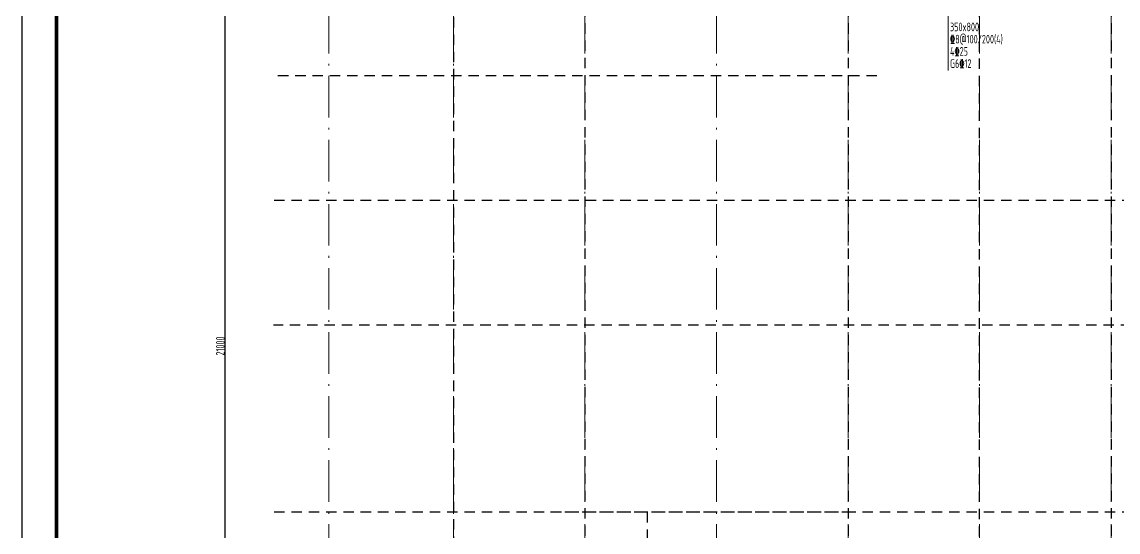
# Model space of a CAD drawing. Header units: millimetres. Extents: x 539196 to 807275, y 431843 to 1156631.
# Drawn here: x 669890 to 701555, y 809885 to 824619 of the extents above; entities that cross this region are included whole.
import ezdxf
from ezdxf.enums import TextEntityAlignment as Align

# ---------------------------------------------------------------- set-up
doc = ezdxf.new("R2010")
doc.units = ezdxf.units.MM
doc.header["$MEASUREMENT"] = 0
for name, pattern in [('DOTE', [2.42, 2, -0.2, 0.02, -0.2]), ('点划线', [1850, 1200, -300, 50, -300]), ('虚线', [500, 300, -200])]:
    doc.linetypes.add(name, pattern=pattern)
doc.layers.add('DOTE', color=1, linetype='DOTE')
doc.layers.add('PUB_TITLE', color=4, linetype='Continuous')
for name, color, linetype, lineweight in [('梁标注引线', 2, 'Continuous', 18), ('梁集中标注', 2, 'Continuous', 18), ('轴线', 9, '点划线', 18), ('轴线标注', 3, 'Continuous', 18)]:
    doc.layers.add(name, color=color, linetype=linetype, lineweight=lineweight)
doc.styles.add('样式 1_yjk_yjk_yjk_yjk_yjk_yjk_yjk_yjk_yjk', font='yjkeng.shx', dxfattribs={"width": 0.7, "bigfont": 'yjkchn.shx'})
doc.dimstyles.new('盈建科结构_yjk_yjk_yjk_yjk_yjk_yjk_yjk_yjk_yjk', dxfattribs={"dimscale": 100, "dimtxt": 2.5, "dimasz": 1, "dimexe": 1.5, "dimexo": 0.625, "dimgap": 0.1, "dimtad": 1, "dimdec": 0, "dimrnd": 1, "dimzin": 0, "dimdsep": 46, "dimtxsty": '样式 1_yjk_yjk_yjk_yjk_yjk_yjk_yjk_yjk_yjk', "dimblk": '_yjkbk', "dimblk1": 'ARCHTICK', "dimblk2": 'ARCHTICK', "dimcen": 0.09, "dimadec": 0, "dimazin": 0, "dimtfac": 1, "dimtdec": 4, "dimtix": 1, "dimtmove": 2, "dimatfit": 3, "dimfxl": 0, "dimtolj": 1, "dimtzin": 0, "dimarcsym": 0})

# ---------------------------------------------------------------- blocks, each defined once
blk = doc.blocks.new('_yjkbk')
blk.add_line((-1, 0), (1.5, 0))
blk.add_lwpolyline([(-0.7, -0.7, 0.5, 0.5, 0), (0.7, 0.7, 0.5, 0.5, 0)], format="xyseb")
blk = doc.blocks.new('*D317')
at = {"layer": 'Defpoints', "color": 0}
for p in [(678755, 825759), (675755, 804759), (678755, 804759)]:
    blk.add_point(p, dxfattribs=at)
at = {"layer": '轴线标注', "color": 0, "lineweight": -2}
for p, q in [((676555, 825759), (675605, 825759)), ((675755, 825659), (675755, 804859)), ((676555, 804759), (675605, 804759))]:
    blk.add_line(p, q, dxfattribs=at)
at = {"layer": '轴线标注', "color": 0, "lineweight": -2, "xscale": 100, "yscale": 100, "zscale": 100}
for p, rotation in [((675755, 825759), 90), ((675755, 804759), 270)]:
    blk.add_blockref('_yjkbk', p, dxfattribs=dict(at, rotation=rotation))
at = {"layer": '轴线标注', "color": 0, "insert": (675620, 815259), "char_height": 250, "attachment_point": 5, "rotation": 90, "style": '样式 1_yjk_yjk_yjk_yjk_yjk_yjk_yjk_yjk_yjk'}
blk.add_mtext('\\A1;21000', dxfattribs=at)
blk = doc.blocks.new('_ARCHTICK')
at = {"color": 0, "linetype": 'ByBlock', "const_width": 0.15}
blk.add_lwpolyline([(-0.5, -0.5), (0.5, 0.5)], dxfattribs=at)
blk = doc.blocks.new('jzzw')
at = {"layer": 'DOTE', "color": 1, "linetype": '虚线'}
for p, q in [((928786, 890469), (928786, 834829)), ((932586, 852149), (932586, 890469)), ((936386, 890469), (936386, 834829)), ((917386, 873149), (917386, 834829)), ((921186, 872969), (921186, 834829)), ((929618, 870449), (912217, 870449)), ((952506, 866849), (912186, 866849)), ((952463, 863249), (912186, 863249)), ((952506, 857849), (912186, 857849)), ((928906, 857849), (920186, 857849)), ((922986, 857849), (922986, 854849))]:
    blk.add_line(p, q, dxfattribs=at)

msp = doc.modelspace()

# ---------------------------------------------------------------- linework, layer by layer
at = {"layer": 'PUB_TITLE'}
msp.add_lwpolyline([(669890.4, 768243), (729290.4, 768243), (729290.4, 852343), (669890.4, 852343)], close=True, dxfattribs=at)
at = {"layer": 'PUB_TITLE', "const_width": 100}
msp.add_lwpolyline([(670890.4, 769243), (728290.4, 769243), (728290.4, 849843), (670890.4, 849843)], close=True, dxfattribs=at)
at = {"layer": '梁标注引线'}
msp.add_line((696650.6, 825834.2), (696650.6, 823215.7), dxfattribs=at)
at = {"layer": '轴线'}
for p, q in [((678755.4, 788559.2), (678755.4, 841959.2)), ((682355.4, 788559.2), (682355.4, 841959.2)), ((686155.4, 788559.2), (686155.4, 841959.2)), ((689955.4, 788559.2), (689955.4, 841959.2)), ((693755.4, 788559.2), (693755.4, 841959.2)), ((697555.4, 788559.2), (697555.4, 841959.2)), ((701355.4, 788559.2), (701355.4, 841959.2))]:
    msp.add_line(p, q, dxfattribs=at)

# ---------------------------------------------------------------- block references
msp.add_blockref('jzzw', (-235030.4, -47389.7))

# ---------------------------------------------------------------- texts
at = {"layer": '梁集中标注', "linetype": 'Continuous', "style": '样式 1_yjk_yjk_yjk_yjk_yjk_yjk_yjk_yjk_yjk', "width": 0.7}
for s, p in [('350x800', (696700.6, 824274)), ('\x848@100/200(4)', (696700.6, 823921.2)), ('4\x8425', (696700.6, 823568.5)), ('G6\x8412', (696700.6, 823215.7))]:
    msp.add_text(s, height=250, dxfattribs=at).set_placement(p, align=Align.BOTTOM_LEFT)

# ---------------------------------------------------------------- dimensions: what is measured, and where the dimension line sits
at = {"layer": '轴线标注'}
dim = msp.add_aligned_dim(p1=(678755.4, 825759.2), p2=(678755.4, 804759.2), distance=-3000, dimstyle='盈建科结构_yjk_yjk_yjk_yjk_yjk_yjk_yjk_yjk_yjk', override={"dimscale": 100, "dimtxt": 2.5, "dimasz": 1, "dimexe": 1.5, "dimexo": 22, "dimgap": 0.1, "dimtad": 1, "dimlfac": 1, "dimrnd": 5, "dimdle": 0, "dimfxlon": 0}, dxfattribs=at)
dim.commit()
dim.dimension.update_dxf_attribs({"geometry": '*D317', "text_midpoint": (675620.4, 815259.2)})

doc.saveas('drawing.dxf')
